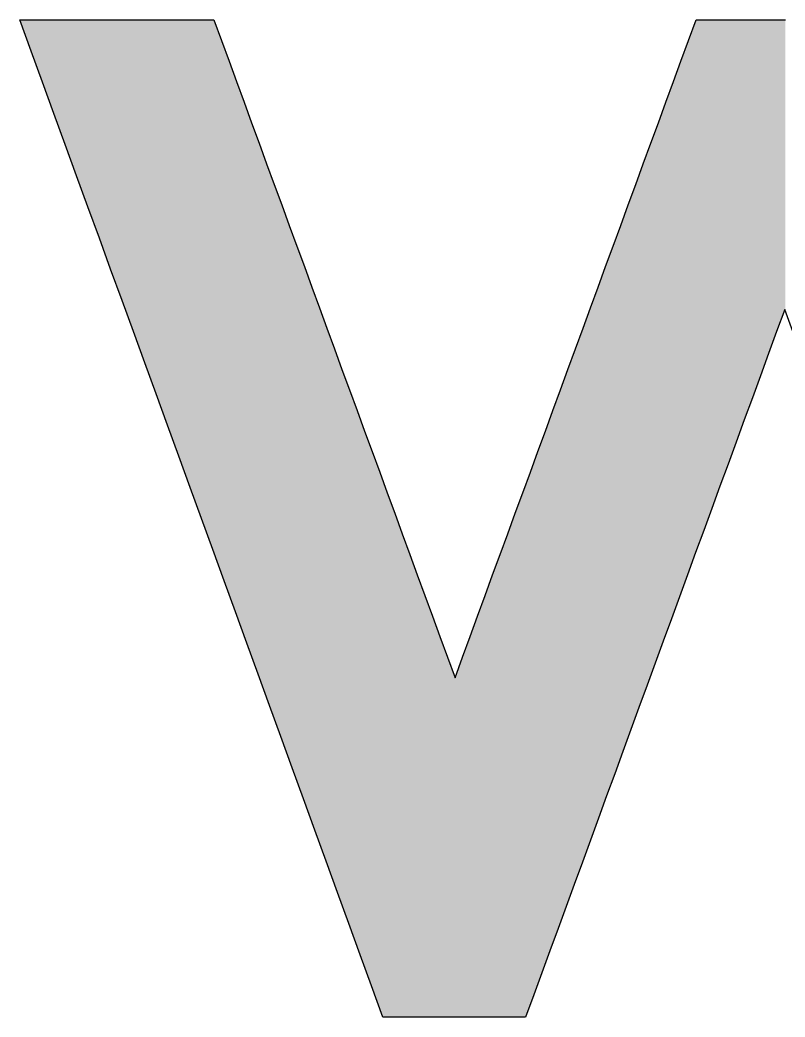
# Model space of a CAD drawing. Extents: x 0 to 109, y -64 to -42.
# Drawn here: x 24.46 to 37.71, y -61.5 to -44.22 of the extents above; entities that cross this region are included whole.
import ezdxf

# ---------------------------------------------------------------- set-up
doc = ezdxf.new("R2010")
doc.units = 0
doc.layers.add('LAYER_1', color=7, linetype='CONTINUOUS')

# ---------------------------------------------------------------- blocks, each defined once
blk = doc.blocks.new('*U4')
at = {"layer": 'LAYER_1', "color": 7, "extrusion": (0, 0, -1)}
for points in [[(-24.561, -44.512), (-24.456, -44.224), (-24.561, -44.224)], [(-24.652, -44.764), (-24.561, -44.224), (-24.652, -44.224)], [(-24.666, -44.801), (-24.652, -44.224), (-24.666, -44.224)], [(-24.771, -45.09), (-24.666, -44.224), (-24.771, -44.224)], [(-24.849, -45.304), (-24.771, -44.224), (-24.849, -44.224)], [(-24.876, -45.379), (-24.849, -44.224), (-24.876, -44.224)], [(-24.981, -45.668), (-24.876, -44.224), (-24.981, -44.224)], [(-25.045, -45.844), (-24.981, -44.224), (-25.045, -44.224)], [(-25.086, -45.957), (-25.045, -44.224), (-25.086, -44.224)], [(-25.191, -46.245), (-25.086, -44.224), (-25.191, -44.224)], [(-25.241, -46.384), (-25.191, -44.224), (-25.241, -44.224)], [(-25.296, -46.534), (-25.241, -44.224), (-25.296, -44.224)], [(-25.401, -46.823), (-25.296, -44.224), (-25.401, -44.224)], [(-25.438, -46.924), (-25.401, -44.224), (-25.438, -44.224)], [(-25.506, -47.111), (-25.438, -44.224), (-25.506, -44.224)], [(-25.611, -47.4), (-25.506, -44.224), (-25.611, -44.224)], [(-25.634, -47.464), (-25.611, -44.224), (-25.634, -44.224)], [(-25.716, -47.688), (-25.634, -44.224), (-25.716, -44.224)], [(-25.821, -47.976), (-25.716, -44.224), (-25.821, -44.224)], [(-25.831, -48.004), (-25.821, -44.224), (-25.831, -44.224)], [(-25.926, -48.265), (-25.831, -44.224), (-25.926, -44.224)], [(-26.027, -48.544), (-25.926, -44.224), (-26.027, -44.224)], [(-26.031, -48.553), (-26.027, -44.224), (-26.031, -44.224)], [(-26.136, -48.842), (-26.031, -44.224), (-26.136, -44.224)], [(-26.224, -49.084), (-26.136, -44.224), (-26.224, -44.224)], [(-26.241, -49.131), (-26.224, -44.224), (-26.241, -44.224)], [(-26.346, -49.419), (-26.241, -44.224), (-26.346, -44.224)], [(-26.42, -49.624), (-26.346, -44.224), (-26.42, -44.224)], [(-26.451, -49.707), (-26.42, -44.224), (-26.451, -44.224)], [(-26.556, -49.995), (-26.451, -44.224), (-26.556, -44.224)], [(-26.617, -50.164), (-26.556, -44.224), (-26.617, -44.224)], [(-26.661, -50.284), (-26.617, -44.224), (-26.661, -44.224)], [(-26.766, -50.572), (-26.661, -44.224), (-26.766, -44.224)], [(-26.813, -50.704), (-26.766, -44.224), (-26.813, -44.224)], [(-26.871, -50.861), (-26.813, -44.224), (-26.871, -44.224)], [(-26.976, -51.15), (-26.871, -44.224), (-26.976, -44.224)], [(-27.01, -51.244), (-26.976, -44.224), (-27.01, -44.224)], [(-27.081, -51.438), (-27.01, -44.224), (-27.081, -44.224)], [(-27.186, -51.727), (-27.081, -44.224), (-27.186, -44.224)], [(-27.207, -51.784), (-27.186, -44.224), (-27.207, -44.224)], [(-27.291, -52.015), (-27.207, -44.224), (-27.291, -44.224)], [(-27.396, -52.303), (-27.291, -44.224), (-27.396, -44.224)], [(-27.403, -52.324), (-27.396, -44.224), (-27.403, -44.224)], [(-27.5, -52.591), (-27.403, -44.224), (-27.5, -44.224)], [(-27.6, -52.863), (-27.5, -44.224), (-27.6, -44.224)], [(-27.605, -52.879), (-27.6, -44.224), (-27.605, -44.224)], [(-27.711, -53.17), (-27.605, -44.224), (-27.711, -44.224)], [(-27.796, -53.403), (-27.711, -44.224), (-27.796, -44.224)], [(-27.816, -53.458), (-27.796, -44.224), (-27.816, -44.224)], [(-27.946, -53.816), (-27.816, -44.224), (-27.946, -44.58)], [(-36.167, -53.436), (-36.167, -44.224), (-36.265, -53.17)], [(-36.265, -53.17), (-36.167, -44.224), (-36.265, -44.224)], [(-36.265, -53.17), (-36.265, -44.224), (-36.301, -53.071)], [(-36.301, -53.071), (-36.265, -44.224), (-36.301, -44.224)], [(-36.301, -53.071), (-36.301, -44.224), (-36.361, -52.906)], [(-36.361, -52.906), (-36.301, -44.224), (-36.361, -44.224)], [(-36.361, -52.906), (-36.361, -44.224), (-36.441, -52.688)], [(-36.441, -52.688), (-36.361, -44.224), (-36.441, -44.224)], [(-36.441, -52.688), (-36.441, -44.224), (-36.458, -52.643)], [(-36.458, -52.643), (-36.441, -44.224), (-36.458, -44.224)], [(-36.458, -52.643), (-36.458, -44.224), (-36.555, -52.378)], [(-36.555, -52.378), (-36.458, -44.224), (-36.555, -44.224)], [(-36.555, -52.378), (-36.555, -44.224), (-36.582, -52.305)], [(-36.582, -52.305), (-36.555, -44.224), (-36.582, -44.224)], [(-36.582, -52.305), (-36.582, -44.224), (-36.651, -52.114)], [(-36.651, -52.114), (-36.582, -44.224), (-36.651, -44.224)], [(-36.651, -52.114), (-36.651, -44.224), (-36.722, -51.922)], [(-36.722, -51.922), (-36.651, -44.224), (-36.722, -44.224)], [(-36.722, -51.922), (-36.722, -44.224), (-36.748, -51.85)], [(-36.748, -51.85), (-36.722, -44.224), (-36.748, -44.224)], [(-36.748, -51.85), (-36.748, -44.224), (-36.845, -51.587)], [(-36.845, -51.587), (-36.748, -44.224), (-36.845, -44.224)], [(-36.845, -51.587), (-36.845, -44.224), (-36.862, -51.539)], [(-36.862, -51.539), (-36.845, -44.224), (-36.862, -44.224)], [(-36.862, -51.539), (-36.862, -44.224), (-36.941, -51.323)], [(-36.941, -51.323), (-36.862, -44.224), (-36.941, -44.224)], [(-36.941, -51.323), (-36.941, -44.224), (-37.002, -51.156)], [(-37.002, -51.156), (-36.941, -44.224), (-37.002, -44.224)], [(-37.002, -51.156), (-37.002, -44.224), (-37.038, -51.059)], [(-37.038, -51.059), (-37.002, -44.224), (-37.038, -44.224)], [(-37.038, -51.059), (-37.038, -44.224), (-37.135, -50.794)], [(-37.135, -50.794), (-37.038, -44.224), (-37.135, -44.224)], [(-37.135, -50.794), (-37.135, -44.224), (-37.143, -50.772)], [(-37.143, -50.772), (-37.135, -44.224), (-37.143, -44.224)], [(-37.143, -50.772), (-37.143, -44.224), (-37.231, -50.529)], [(-37.231, -50.529), (-37.143, -44.224), (-37.231, -44.224)], [(-37.231, -50.529), (-37.231, -44.224), (-37.283, -50.389)], [(-37.283, -50.389), (-37.231, -44.224), (-37.283, -44.224)], [(-37.283, -50.389), (-37.283, -44.224), (-37.328, -50.265)], [(-37.328, -50.265), (-37.283, -44.224), (-37.328, -44.224)], [(-37.328, -50.265), (-37.328, -44.224), (-37.423, -50.006)], [(-37.423, -50.006), (-37.328, -44.224), (-37.423, -44.224)], [(-37.423, -50.006), (-37.423, -44.224), (-37.425, -50.001)], [(-37.425, -50.001), (-37.423, -44.224), (-37.425, -44.224)], [(-37.425, -50.001), (-37.425, -44.224), (-37.521, -49.737)], [(-37.521, -49.737), (-37.425, -44.224), (-37.521, -44.224)], [(-37.521, -49.737), (-37.521, -44.224), (-37.563, -49.623)], [(-37.563, -49.623), (-37.521, -44.224), (-37.563, -44.224)], [(-37.563, -49.623), (-37.563, -44.224), (-37.618, -49.473)], [(-37.618, -49.473), (-37.563, -44.224), (-37.618, -44.224)], [(-37.618, -49.473), (-37.618, -44.224), (-37.704, -49.239)], [(-37.704, -49.239), (-37.618, -44.224), (-37.704, -44.224)], [(-37.715, -49.271), (-37.704, -44.224), (-37.715, -44.224)], [(-36.161, -53.455), (-36.161, -44.242), (-36.167, -53.436)], [(-27.993, -53.943), (-27.946, -44.58), (-27.993, -44.706)], [(-36.037, -53.793), (-36.037, -44.58), (-36.161, -53.455)], [(-28.077, -54.175), (-27.993, -44.706), (-28.077, -44.936)], [(-36.021, -53.838), (-36.021, -44.625), (-36.037, -53.793)], [(-28.189, -54.483), (-28.077, -44.936), (-28.189, -45.243)], [(-35.88, -54.221), (-35.88, -45.006), (-35.906, -54.15)], [(-35.906, -54.15), (-35.906, -44.936), (-36.021, -53.838)], [(-28.208, -54.533), (-28.189, -45.243), (-28.208, -45.292)], [(-28.338, -54.892), (-28.208, -45.292), (-28.338, -45.648)], [(-35.74, -54.604), (-35.74, -45.389), (-35.776, -54.507)], [(-35.776, -54.507), (-35.776, -45.292), (-35.88, -54.221)], [(-28.386, -55.023), (-28.338, -45.648), (-28.386, -45.779)], [(-28.468, -55.25), (-28.386, -45.779), (-28.468, -46.005)], [(-35.6, -54.988), (-35.6, -45.774), (-35.646, -54.863)], [(-35.646, -54.863), (-35.646, -45.648), (-35.74, -54.604)], [(-28.582, -55.563), (-28.468, -46.005), (-28.582, -46.316)], [(-35.515, -55.219), (-35.515, -46.005), (-35.6, -54.988)], [(-35.459, -55.371), (-35.459, -46.157), (-35.515, -55.219)], [(-28.599, -55.609), (-28.582, -46.316), (-28.599, -46.361)], [(-28.729, -55.968), (-28.599, -46.361), (-28.729, -46.717)], [(-35.385, -55.575), (-35.385, -46.361), (-35.459, -55.371)], [(-35.319, -55.754), (-35.319, -46.539), (-35.385, -55.575)], [(-28.779, -56.104), (-28.729, -46.717), (-28.779, -46.852)], [(-35.254, -55.932), (-35.254, -46.717), (-35.319, -55.754)], [(-28.86, -56.326), (-28.779, -46.852), (-28.86, -47.073)], [(-35.179, -56.138), (-35.179, -46.922), (-35.254, -55.932)], [(-28.976, -56.644), (-28.86, -47.073), (-28.976, -47.39)], [(-35.124, -56.289), (-35.124, -47.073), (-35.179, -56.138)], [(-35.039, -56.521), (-35.039, -47.306), (-35.124, -56.289)], [(-28.99, -56.684), (-28.976, -47.39), (-28.99, -47.43)], [(-29.121, -57.044), (-28.99, -47.43), (-29.121, -47.785)], [(-34.993, -56.646), (-34.993, -47.43), (-35.039, -56.521)], [(-34.898, -56.904), (-34.898, -47.687), (-34.993, -56.646)], [(-29.172, -57.184), (-29.121, -47.785), (-29.172, -47.924)], [(-34.862, -57.003), (-34.862, -47.785), (-34.898, -56.904)], [(-29.251, -57.403), (-29.172, -47.924), (-29.251, -48.142)], [(-29.368, -57.724), (-29.251, -48.142), (-29.368, -48.461)], [(-34.732, -57.359), (-34.732, -48.142), (-34.758, -57.287)], [(-34.758, -57.287), (-34.758, -48.07), (-34.862, -57.003)], [(-29.382, -57.761), (-29.368, -48.461), (-29.382, -48.498)], [(-29.512, -58.119), (-29.382, -48.498), (-29.512, -48.854)], [(-34.602, -57.716), (-34.602, -48.498), (-34.618, -57.671)], [(-34.618, -57.671), (-34.618, -48.453), (-34.732, -57.359)], [(-29.565, -58.264), (-29.512, -48.854), (-29.565, -48.999)], [(-34.471, -58.073), (-34.471, -48.854), (-34.478, -58.055)], [(-34.478, -58.055), (-34.478, -48.836), (-34.602, -57.716)], [(-29.643, -58.477), (-29.565, -48.999), (-29.643, -49.211)], [(-29.762, -58.804), (-29.643, -49.211), (-29.762, -49.535)], [(-34.338, -58.438), (-34.338, -49.219), (-34.341, -58.429)], [(-34.341, -58.429), (-34.341, -49.211), (-34.471, -58.073)], [(-29.773, -58.836), (-29.762, -49.535), (-29.773, -49.567)], [(-29.904, -59.195), (-29.773, -49.567), (-29.904, -49.924)], [(-34.21, -58.787), (-34.21, -49.567), (-34.338, -58.438)], [(-34.198, -58.82), (-34.198, -49.601), (-34.21, -58.787)], [(-29.958, -59.344), (-29.904, -49.924), (-29.958, -50.072)], [(-34.08, -59.144), (-34.08, -49.924), (-34.198, -58.82)], [(-30.034, -59.553), (-29.958, -50.072), (-30.034, -50.279)], [(-34.058, -59.204), (-34.058, -49.984), (-34.08, -59.144)], [(-30.154, -59.884), (-30.034, -50.279), (-30.154, -50.606)], [(-33.949, -59.5), (-33.949, -50.279), (-34.058, -59.204)], [(-33.917, -59.588), (-33.917, -50.367), (-33.949, -59.5)], [(-30.165, -59.913), (-30.154, -50.606), (-30.165, -50.636)], [(-30.295, -60.272), (-30.165, -50.636), (-30.295, -50.992)], [(-33.777, -59.971), (-33.777, -50.749), (-33.818, -59.857)], [(-33.818, -59.857), (-33.818, -50.636), (-33.917, -59.588)], [(-30.351, -60.424), (-30.295, -50.992), (-30.351, -51.143)], [(-30.426, -60.631), (-30.351, -51.143), (-30.426, -51.349)], [(-33.637, -60.354), (-33.637, -51.132), (-33.688, -60.213)], [(-33.688, -60.213), (-33.688, -50.992), (-33.777, -59.971)], [(-30.547, -60.964), (-30.426, -51.349), (-30.547, -51.68)], [(-33.558, -60.569), (-33.558, -51.349), (-33.637, -60.354)], [(-33.496, -60.737), (-33.496, -51.517), (-33.558, -60.569)], [(-30.556, -60.989), (-30.547, -51.68), (-30.556, -51.705)], [(-30.687, -61.347), (-30.556, -51.705), (-30.687, -52.061)], [(-33.427, -60.926), (-33.427, -51.705), (-33.496, -60.737)], [(-33.356, -61.121), (-33.356, -51.899), (-33.427, -60.926)], [(-30.744, -61.504), (-30.687, -52.061), (-30.744, -52.216)], [(-33.297, -61.282), (-33.297, -52.061), (-33.356, -61.121)], [(-30.744, -61.504), (-30.744, -52.216), (-30.817, -61.504)], [(-30.817, -61.504), (-30.744, -52.216), (-30.817, -52.417)], [(-33.216, -61.504), (-33.216, -52.281), (-33.297, -61.282)], [(-30.817, -61.504), (-30.817, -52.417), (-30.821, -61.504)], [(-30.821, -61.504), (-30.817, -52.417), (-30.821, -52.428)], [(-30.821, -61.504), (-30.821, -52.428), (-30.898, -61.504)], [(-30.898, -61.504), (-30.821, -52.428), (-30.898, -52.639)], [(-33.139, -61.504), (-33.139, -52.492), (-33.166, -61.504)], [(-33.166, -61.504), (-33.166, -52.417), (-33.216, -61.504)], [(-30.898, -61.504), (-30.898, -52.639), (-30.948, -61.504)], [(-30.948, -61.504), (-30.898, -52.639), (-30.948, -52.773)], [(-33.062, -61.504), (-33.062, -52.703), (-33.139, -61.504)], [(-30.948, -61.504), (-30.948, -52.773), (-30.976, -61.504)], [(-30.976, -61.504), (-30.948, -52.773), (-30.976, -52.85)], [(-30.976, -61.504), (-30.976, -52.85), (-31.053, -61.504)], [(-31.053, -61.504), (-30.976, -52.85), (-31.053, -53.06)], [(-33.036, -61.504), (-33.036, -52.773), (-33.062, -61.504)], [(-32.984, -61.504), (-32.984, -52.914), (-33.036, -61.504)], [(-31.053, -61.504), (-31.053, -53.06), (-31.078, -61.504)], [(-31.078, -61.504), (-31.053, -53.06), (-31.078, -53.13)], [(-31.078, -61.504), (-31.078, -53.13), (-31.13, -61.504)], [(-31.13, -61.504), (-31.078, -53.13), (-31.13, -53.271)], [(-32.905, -61.504), (-32.905, -53.13), (-32.907, -61.504)], [(-32.907, -61.504), (-32.907, -53.126), (-32.984, -61.504)], [(-31.13, -61.504), (-31.13, -53.271), (-31.207, -61.504)], [(-31.207, -61.504), (-31.13, -53.271), (-31.207, -53.481)], [(-32.829, -61.504), (-32.829, -53.337), (-32.905, -61.504)], [(-31.207, -61.504), (-31.207, -53.481), (-31.209, -61.504)], [(-31.209, -61.504), (-31.207, -53.481), (-31.209, -53.486)], [(-31.209, -61.504), (-31.209, -53.486), (-31.284, -61.504)], [(-31.284, -61.504), (-31.209, -53.486), (-31.284, -53.691)], [(-32.752, -61.504), (-32.752, -53.548), (-32.774, -61.504)], [(-32.774, -61.504), (-32.774, -53.486), (-32.829, -61.504)], [(-31.284, -61.504), (-31.284, -53.691), (-31.339, -61.504)], [(-31.339, -61.504), (-31.284, -53.691), (-31.339, -53.842)], [(-31.339, -61.504), (-31.339, -53.842), (-31.362, -61.504)], [(-31.362, -61.504), (-31.339, -53.842), (-31.362, -53.903)], [(-31.362, -61.504), (-31.362, -53.903), (-31.439, -61.504)], [(-31.439, -61.504), (-31.362, -53.903), (-31.439, -54.115)], [(-32.644, -61.504), (-32.644, -53.842), (-32.675, -61.504)], [(-32.675, -61.504), (-32.675, -53.758), (-32.752, -61.504)], [(-32.598, -61.504), (-32.598, -53.969), (-32.644, -61.504)], [(-31.439, -61.504), (-31.439, -54.115), (-31.47, -61.504)], [(-31.47, -61.504), (-31.439, -54.115), (-31.47, -54.198)], [(-31.47, -61.504), (-31.47, -54.198), (-31.517, -61.504)], [(-31.517, -61.504), (-31.47, -54.198), (-31.517, -54.326)], [(-32.514, -61.504), (-32.514, -54.198), (-32.521, -61.504)], [(-32.521, -61.504), (-32.521, -54.18), (-32.598, -61.504)], [(-31.517, -61.504), (-31.517, -54.326), (-31.594, -61.504)], [(-31.594, -61.504), (-31.517, -54.326), (-31.594, -54.537)], [(-32.443, -61.504), (-32.443, -54.39), (-32.514, -61.504)], [(-31.594, -61.504), (-31.594, -54.537), (-31.6, -61.504)], [(-31.6, -61.504), (-31.594, -54.537), (-31.6, -54.555)], [(-31.6, -61.504), (-31.6, -54.555), (-31.671, -61.504)], [(-31.671, -61.504), (-31.6, -54.555), (-31.671, -54.748)], [(-32.366, -61.504), (-32.366, -54.601), (-32.383, -61.504)], [(-32.383, -61.504), (-32.383, -54.555), (-32.443, -61.504)], [(-31.671, -61.504), (-31.671, -54.748), (-31.73, -61.504)], [(-31.73, -61.504), (-31.671, -54.748), (-31.73, -54.91)], [(-31.73, -61.504), (-31.73, -54.91), (-31.748, -61.504)], [(-31.748, -61.504), (-31.73, -54.91), (-31.748, -54.958)], [(-32.253, -61.504), (-32.253, -54.91), (-32.289, -61.504)], [(-32.289, -61.504), (-32.289, -54.812), (-32.366, -61.504)], [(-31.748, -61.504), (-31.748, -54.958), (-31.825, -61.504)], [(-31.825, -61.504), (-31.748, -54.958), (-31.825, -55.168)], [(-32.212, -61.504), (-32.212, -55.022), (-32.253, -61.504)], [(-31.825, -61.504), (-31.825, -55.168), (-31.861, -61.504)], [(-31.861, -61.504), (-31.825, -55.168), (-31.861, -55.267)], [(-31.861, -61.504), (-31.861, -55.267), (-31.902, -61.504)], [(-31.902, -61.504), (-31.861, -55.267), (-31.902, -55.379)], [(-32.122, -61.504), (-32.122, -55.267), (-32.135, -61.504)], [(-32.135, -61.504), (-32.135, -55.232), (-32.212, -61.504)], [(-31.902, -61.504), (-31.902, -55.379), (-31.98, -61.504)], [(-31.98, -61.504), (-31.902, -55.379), (-31.98, -55.591)], [(-32.058, -61.504), (-32.058, -55.443), (-32.122, -61.504)], [(-31.98, -61.504), (-31.98, -55.591), (-31.992, -61.504)], [(-31.992, -61.504), (-31.98, -55.591), (-31.992, -55.623)], [(-31.992, -61.504), (-31.992, -55.623), (-32.058, -61.504)]]:
    blk.add_solid(points, dxfattribs=at)
at = {"layer": 'LAYER_1', "color": 7}
for points in [[(24.561, -44.512), (24.561, -44.224), (24.652, -44.764)], [(24.652, -44.764), (24.652, -44.224), (24.666, -44.801)], [(24.666, -44.801), (24.666, -44.224), (24.771, -45.09)], [(24.771, -45.09), (24.771, -44.224), (24.849, -45.304)], [(24.849, -45.304), (24.849, -44.224), (24.876, -45.379)], [(24.876, -45.379), (24.876, -44.224), (24.981, -45.668)], [(24.981, -45.668), (24.981, -44.224), (25.045, -45.844)], [(25.045, -45.844), (25.045, -44.224), (25.086, -45.957)], [(25.086, -45.957), (25.086, -44.224), (25.191, -46.245)], [(25.191, -46.245), (25.191, -44.224), (25.241, -46.384)], [(25.241, -46.384), (25.241, -44.224), (25.296, -46.534)], [(25.296, -46.534), (25.296, -44.224), (25.401, -46.823)], [(25.401, -46.823), (25.401, -44.224), (25.438, -46.924)], [(25.438, -46.924), (25.438, -44.224), (25.506, -47.111)], [(25.506, -47.111), (25.506, -44.224), (25.611, -47.4)], [(25.611, -47.4), (25.611, -44.224), (25.634, -47.464)], [(25.634, -47.464), (25.634, -44.224), (25.716, -47.688)], [(25.716, -47.688), (25.716, -44.224), (25.821, -47.976)], [(25.821, -47.976), (25.821, -44.224), (25.831, -48.004)], [(25.831, -48.004), (25.831, -44.224), (25.926, -48.265)], [(25.926, -48.265), (25.926, -44.224), (26.027, -48.544)], [(26.027, -48.544), (26.027, -44.224), (26.031, -48.553)], [(26.031, -48.553), (26.031, -44.224), (26.136, -48.842)], [(26.136, -48.842), (26.136, -44.224), (26.224, -49.084)], [(26.224, -49.084), (26.224, -44.224), (26.241, -49.131)], [(26.241, -49.131), (26.241, -44.224), (26.346, -49.419)], [(26.346, -49.419), (26.346, -44.224), (26.42, -49.624)], [(26.42, -49.624), (26.42, -44.224), (26.451, -49.707)], [(26.451, -49.707), (26.451, -44.224), (26.556, -49.995)], [(26.556, -49.995), (26.556, -44.224), (26.617, -50.164)], [(26.617, -50.164), (26.617, -44.224), (26.661, -50.284)], [(26.661, -50.284), (26.661, -44.224), (26.766, -50.572)], [(26.766, -50.572), (26.766, -44.224), (26.813, -50.704)], [(26.813, -50.704), (26.813, -44.224), (26.871, -50.861)], [(26.871, -50.861), (26.871, -44.224), (26.976, -51.15)], [(26.976, -51.15), (26.976, -44.224), (27.01, -51.244)], [(27.01, -51.244), (27.01, -44.224), (27.081, -51.438)], [(27.081, -51.438), (27.081, -44.224), (27.186, -51.727)], [(27.186, -51.727), (27.186, -44.224), (27.207, -51.784)], [(27.207, -51.784), (27.207, -44.224), (27.291, -52.015)], [(27.291, -52.015), (27.291, -44.224), (27.396, -52.303)], [(27.396, -52.303), (27.396, -44.224), (27.403, -52.324)], [(27.403, -52.324), (27.403, -44.224), (27.5, -52.591)], [(27.5, -52.591), (27.5, -44.224), (27.6, -52.863)], [(27.6, -52.863), (27.6, -44.224), (27.605, -52.879)], [(27.605, -52.879), (27.605, -44.224), (27.711, -53.17)], [(27.711, -53.17), (27.711, -44.224), (27.796, -53.403)], [(27.796, -53.403), (27.796, -44.224), (27.816, -53.458)], [(27.816, -53.458), (27.816, -44.224), (27.946, -53.816)], [(36.167, -53.436), (36.161, -44.242), (36.167, -44.224)], [(37.704, -49.239), (37.704, -44.224), (37.715, -49.271)], [(36.161, -53.455), (36.037, -44.58), (36.161, -44.242)], [(27.946, -53.816), (27.946, -44.58), (27.993, -53.943)], [(36.037, -53.793), (36.021, -44.625), (36.037, -44.58)], [(27.993, -53.943), (27.993, -44.706), (28.077, -54.175)], [(36.021, -53.838), (35.906, -44.936), (36.021, -44.625)], [(28.077, -54.175), (28.077, -44.936), (28.189, -54.483)], [(35.88, -54.221), (35.776, -45.292), (35.88, -45.006)], [(35.906, -54.15), (35.88, -45.006), (35.906, -44.936)], [(28.189, -54.483), (28.189, -45.243), (28.208, -54.533)], [(28.208, -54.533), (28.208, -45.292), (28.338, -54.892)], [(35.74, -54.604), (35.646, -45.648), (35.74, -45.389)], [(35.776, -54.507), (35.74, -45.389), (35.776, -45.292)], [(28.338, -54.892), (28.338, -45.648), (28.386, -55.023)], [(28.386, -55.023), (28.386, -45.779), (28.468, -55.25)], [(35.6, -54.988), (35.515, -46.005), (35.6, -45.774)], [(35.646, -54.863), (35.6, -45.774), (35.646, -45.648)], [(28.468, -55.25), (28.468, -46.005), (28.582, -55.563)], [(35.515, -55.219), (35.459, -46.157), (35.515, -46.005)], [(35.459, -55.371), (35.385, -46.361), (35.459, -46.157)], [(28.582, -55.563), (28.582, -46.316), (28.599, -55.609)], [(28.599, -55.609), (28.599, -46.361), (28.729, -55.968)], [(35.385, -55.575), (35.319, -46.539), (35.385, -46.361)], [(35.319, -55.754), (35.254, -46.717), (35.319, -46.539)], [(28.729, -55.968), (28.729, -46.717), (28.779, -56.104)], [(35.254, -55.932), (35.179, -46.922), (35.254, -46.717)], [(28.779, -56.104), (28.779, -46.852), (28.86, -56.326)], [(35.179, -56.138), (35.124, -47.073), (35.179, -46.922)], [(28.86, -56.326), (28.86, -47.073), (28.976, -56.644)], [(35.124, -56.289), (35.039, -47.306), (35.124, -47.073)], [(35.039, -56.521), (34.993, -47.43), (35.039, -47.306)], [(28.976, -56.644), (28.976, -47.39), (28.99, -56.684)], [(28.99, -56.684), (28.99, -47.43), (29.121, -57.044)], [(34.993, -56.646), (34.898, -47.687), (34.993, -47.43)], [(34.898, -56.904), (34.862, -47.785), (34.898, -47.687)], [(29.121, -57.044), (29.121, -47.785), (29.172, -57.184)], [(34.862, -57.003), (34.758, -48.07), (34.862, -47.785)], [(29.172, -57.184), (29.172, -47.924), (29.251, -57.403)], [(29.251, -57.403), (29.251, -48.142), (29.368, -57.724)], [(34.732, -57.359), (34.618, -48.453), (34.732, -48.142)], [(34.758, -57.287), (34.732, -48.142), (34.758, -48.07)], [(29.368, -57.724), (29.368, -48.461), (29.382, -57.761)], [(29.382, -57.761), (29.382, -48.498), (29.512, -58.119)], [(34.602, -57.716), (34.478, -48.836), (34.602, -48.498)], [(34.618, -57.671), (34.602, -48.498), (34.618, -48.453)], [(29.512, -58.119), (29.512, -48.854), (29.565, -58.264)], [(34.471, -58.073), (34.341, -49.211), (34.471, -48.854)], [(34.478, -58.055), (34.471, -48.854), (34.478, -48.836)], [(29.565, -58.264), (29.565, -48.999), (29.643, -58.477)], [(29.643, -58.477), (29.643, -49.211), (29.762, -58.804)], [(34.338, -58.438), (34.21, -49.567), (34.338, -49.219)], [(34.341, -58.429), (34.338, -49.219), (34.341, -49.211)], [(29.762, -58.804), (29.762, -49.535), (29.773, -58.836)], [(29.773, -58.836), (29.773, -49.567), (29.904, -59.195)], [(34.21, -58.787), (34.198, -49.601), (34.21, -49.567)], [(34.198, -58.82), (34.08, -49.924), (34.198, -49.601)], [(29.904, -59.195), (29.904, -49.924), (29.958, -59.344)], [(34.08, -59.144), (34.058, -49.984), (34.08, -49.924)], [(29.958, -59.344), (29.958, -50.072), (30.034, -59.553)], [(34.058, -59.204), (33.949, -50.279), (34.058, -49.984)], [(30.034, -59.553), (30.034, -50.279), (30.154, -59.884)], [(33.949, -59.5), (33.917, -50.367), (33.949, -50.279)], [(33.917, -59.588), (33.818, -50.636), (33.917, -50.367)], [(30.154, -59.884), (30.154, -50.606), (30.165, -59.913)], [(30.165, -59.913), (30.165, -50.636), (30.295, -60.272)], [(33.777, -59.971), (33.688, -50.992), (33.777, -50.749)], [(33.818, -59.857), (33.777, -50.749), (33.818, -50.636)], [(30.295, -60.272), (30.295, -50.992), (30.351, -60.424)], [(30.351, -60.424), (30.351, -51.143), (30.426, -60.631)], [(33.637, -60.354), (33.558, -51.349), (33.637, -51.132)], [(33.688, -60.213), (33.637, -51.132), (33.688, -50.992)], [(30.426, -60.631), (30.426, -51.349), (30.547, -60.964)], [(33.558, -60.569), (33.496, -51.517), (33.558, -51.349)], [(33.496, -60.737), (33.427, -51.705), (33.496, -51.517)], [(30.547, -60.964), (30.547, -51.68), (30.556, -60.989)], [(30.556, -60.989), (30.556, -51.705), (30.687, -61.347)], [(33.427, -60.926), (33.356, -51.899), (33.427, -51.705)], [(33.356, -61.121), (33.297, -52.061), (33.356, -51.899)], [(30.687, -61.347), (30.687, -52.061), (30.744, -61.504)], [(33.297, -61.282), (33.216, -52.281), (33.297, -52.061)], [(33.216, -61.504), (33.166, -52.417), (33.216, -52.281)], [(33.139, -61.504), (33.062, -52.703), (33.139, -52.492)], [(33.166, -61.504), (33.139, -52.492), (33.166, -52.417)], [(33.062, -61.504), (33.036, -52.773), (33.062, -52.703)], [(33.036, -61.504), (32.984, -52.914), (33.036, -52.773)], [(32.984, -61.504), (32.907, -53.126), (32.984, -52.914)], [(32.905, -61.504), (32.829, -53.337), (32.905, -53.13)], [(32.907, -61.504), (32.905, -53.13), (32.907, -53.126)], [(32.829, -61.504), (32.774, -53.486), (32.829, -53.337)], [(32.752, -61.504), (32.675, -53.758), (32.752, -53.548)], [(32.774, -61.504), (32.752, -53.548), (32.774, -53.486)], [(32.644, -61.504), (32.598, -53.969), (32.644, -53.842)], [(32.675, -61.504), (32.644, -53.842), (32.675, -53.758)], [(32.598, -61.504), (32.521, -54.18), (32.598, -53.969)], [(32.514, -61.504), (32.443, -54.39), (32.514, -54.198)], [(32.521, -61.504), (32.514, -54.198), (32.521, -54.18)], [(32.443, -61.504), (32.383, -54.555), (32.443, -54.39)], [(32.366, -61.504), (32.289, -54.812), (32.366, -54.601)], [(32.383, -61.504), (32.366, -54.601), (32.383, -54.555)], [(32.253, -61.504), (32.212, -55.022), (32.253, -54.91)], [(32.289, -61.504), (32.253, -54.91), (32.289, -54.812)], [(32.212, -61.504), (32.135, -55.232), (32.212, -55.022)], [(32.122, -61.504), (32.058, -55.443), (32.122, -55.267)], [(32.135, -61.504), (32.122, -55.267), (32.135, -55.232)], [(32.058, -61.504), (31.992, -55.623), (32.058, -55.443)]]:
    blk.add_solid(points, dxfattribs=at)
blk = doc.blocks.new('BLOCK_2')
at = {"layer": 'LAYER_1'}
blk.add_lwpolyline([(37.844, -49.623), (37.704, -49.239), (37.563, -49.623), (37.423, -50.006), (37.283, -50.389), (37.143, -50.772), (37.002, -51.156), (36.862, -51.539), (36.722, -51.922), (36.582, -52.305), (36.441, -52.688), (36.301, -53.071), (36.161, -53.455), (36.021, -53.838), (35.88, -54.221), (35.74, -54.604), (35.6, -54.988), (35.459, -55.371), (35.319, -55.754), (35.179, -56.138), (35.039, -56.521), (34.898, -56.904), (34.758, -57.287), (34.618, -57.671), (34.478, -58.055), (34.338, -58.438), (34.198, -58.82), (34.058, -59.204), (33.917, -59.588), (33.777, -59.971), (33.637, -60.354), (33.496, -60.737), (33.356, -61.121), (33.216, -61.504), (33.139, -61.504), (33.062, -61.504), (32.984, -61.504), (32.907, -61.504), (32.829, -61.504), (32.752, -61.504), (32.675, -61.504), (32.598, -61.504), (32.521, -61.504), (32.443, -61.504), (32.366, -61.504), (32.289, -61.504), (32.212, -61.504), (32.135, -61.504), (32.058, -61.504), (31.98, -61.504), (31.902, -61.504), (31.825, -61.504), (31.748, -61.504), (31.671, -61.504), (31.594, -61.504), (31.517, -61.504), (31.439, -61.504), (31.362, -61.504), (31.284, -61.504), (31.207, -61.504), (31.13, -61.504), (31.053, -61.504), (30.976, -61.504), (30.898, -61.504), (30.821, -61.504), (30.744, -61.504), (30.547, -60.964), (30.351, -60.424), (30.154, -59.884), (29.958, -59.344), (29.762, -58.804), (29.565, -58.264), (29.368, -57.724), (29.172, -57.184), (28.976, -56.644), (28.779, -56.104), (28.582, -55.563), (28.386, -55.023), (28.189, -54.483), (27.993, -53.943), (27.796, -53.403), (27.6, -52.863), (27.403, -52.324), (27.207, -51.784), (27.01, -51.244), (26.813, -50.704), (26.617, -50.164), (26.42, -49.624), (26.224, -49.084), (26.027, -48.544), (25.831, -48.004), (25.634, -47.464), (25.438, -46.924), (25.241, -46.384), (25.045, -45.844), (24.849, -45.304), (24.652, -44.764), (24.456, -44.224), (24.561, -44.224), (24.666, -44.224), (24.771, -44.224), (24.876, -44.224), (24.981, -44.224), (25.086, -44.224), (25.191, -44.224), (25.296, -44.224), (25.401, -44.224), (25.506, -44.224), (25.611, -44.224), (25.716, -44.224), (25.821, -44.224), (25.926, -44.224), (26.031, -44.224), (26.136, -44.224), (26.241, -44.224), (26.346, -44.224), (26.451, -44.224), (26.556, -44.224), (26.661, -44.224), (26.766, -44.224), (26.871, -44.224), (26.976, -44.224), (27.081, -44.224), (27.186, -44.224), (27.291, -44.224), (27.396, -44.224), (27.5, -44.224), (27.605, -44.224), (27.711, -44.224), (27.816, -44.224), (27.946, -44.58), (28.077, -44.936), (28.208, -45.292), (28.338, -45.648), (28.468, -46.005), (28.599, -46.361), (28.729, -46.717), (28.86, -47.073), (28.99, -47.43), (29.121, -47.785), (29.251, -48.142), (29.382, -48.498), (29.512, -48.854), (29.643, -49.211), (29.773, -49.567), (29.904, -49.924), (30.034, -50.279), (30.165, -50.636), (30.295, -50.992), (30.426, -51.349), (30.556, -51.705), (30.687, -52.061), (30.817, -52.417), (30.948, -52.773), (31.078, -53.13), (31.209, -53.486), (31.339, -53.842), (31.47, -54.198), (31.6, -54.555), (31.73, -54.91), (31.861, -55.267), (31.992, -55.623), (32.122, -55.267), (32.253, -54.91), (32.383, -54.555), (32.514, -54.198), (32.644, -53.842), (32.774, -53.486), (32.905, -53.13), (33.036, -52.773), (33.166, -52.417), (33.297, -52.061), (33.427, -51.705), (33.558, -51.349), (33.688, -50.992), (33.818, -50.636), (33.949, -50.279), (34.08, -49.924), (34.21, -49.567), (34.341, -49.211), (34.471, -48.854), (34.602, -48.498), (34.732, -48.142), (34.862, -47.785), (34.993, -47.43), (35.124, -47.073), (35.254, -46.717), (35.385, -46.361), (35.515, -46.005), (35.646, -45.648), (35.776, -45.292), (35.906, -44.936), (36.037, -44.58), (36.167, -44.224), (36.265, -44.224), (36.361, -44.224), (36.458, -44.224), (36.555, -44.224), (36.651, -44.224), (36.748, -44.224), (36.845, -44.224), (36.941, -44.224), (37.038, -44.224), (37.135, -44.224), (37.231, -44.224), (37.328, -44.224), (37.425, -44.224), (37.521, -44.224), (37.618, -44.224), (37.715, -44.224)], dxfattribs=at)
at = {"layer": 'LAYER_1', "color": 7}
blk.add_blockref('*U4', (0, 0), dxfattribs=at)

msp = doc.modelspace()

# ---------------------------------------------------------------- block references
at = {"layer": 'LAYER_1'}
msp.add_blockref('BLOCK_2', (0, 0), dxfattribs=at)

doc.saveas('drawing.dxf')
